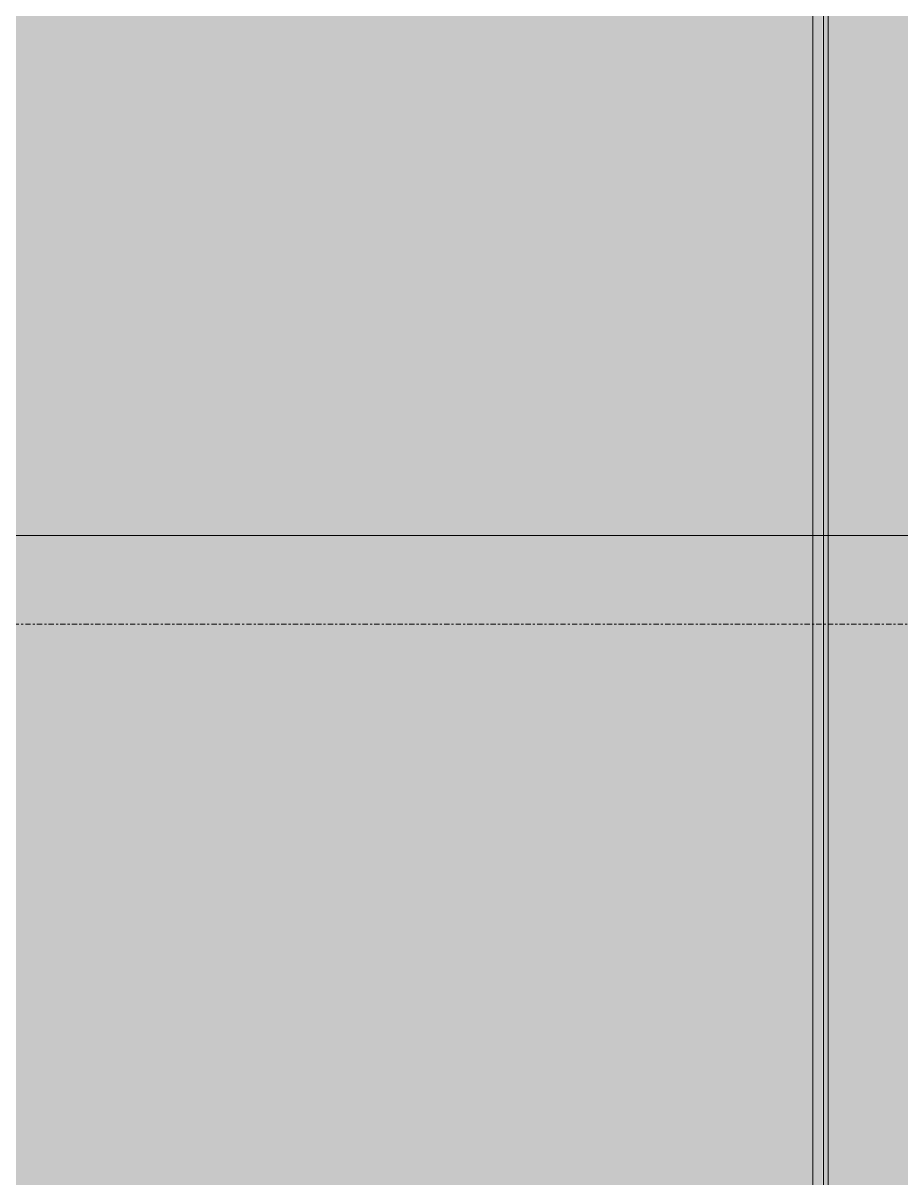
# Model space of a CAD drawing. Header units: inches. Extents: x -4226 to -935, y 9756 to 12395.
# Drawn here: x -3448.4 to -3406.9, y 11023.2 to 11077.8 of the extents above; entities that cross this region are included whole.
import ezdxf

# ---------------------------------------------------------------- set-up
doc = ezdxf.new("R2010")
doc.units = ezdxf.units.IN
doc.header["$MEASUREMENT"] = 0
doc.linetypes.add('Center 1_4_', pattern=[0.53125, 0.25, -0.09375, 0.09375, -0.09375])
for name, color, linetype, lineweight in [('A-DETL-CNTR', 5, 'Center 1_4_', 9), ('A-FLOR-3', 8, 'Continuous', 5), ('A-WALL-4', 113, 'Continuous', 9), ('G-ANNO-SYMB', 111, 'Continuous', 9)]:
    doc.layers.add(name, color=color, linetype=linetype, lineweight=lineweight)

# ---------------------------------------------------------------- blocks, each defined once
blk = doc.blocks.new('Basic Wall _ EXT - FIBER CEMENT - SMALL - 2_ XPS - ___-2145932-FLOOR PLAN - ROOF')
at = {"layer": 'A-WALL-4'}
for points in [[(-3407.674, 10845.139), (-3394.86, 10857.953), (-3394.86, 11240.825), (-3407.674, 11253.639), (-3407.674, 11238.497), (-3410.301, 11241.124), (-3410.301, 10857.655), (-3407.674, 10860.282), (-3407.674, 10846.702)], [(-3411.033, 10856.923), (-3410.561, 10857.395), (-3410.561, 11241.384), (-3411.033, 11241.856), (-3411.033, 10857.279)], [(-3410.521, 10857.435), (-3410.301, 10857.655), (-3410.303, 11241.126), (-3410.521, 11241.344), (-3410.521, 10860.282)]]:
    blk.add_hatch(color=256, dxfattribs=at).paths.add_polyline_path(points, flags=0)
for p, q in [((-3411.033, 10856.923), (-3411.033, 11241.856)), ((-3410.521, 11241.344), (-3410.521, 10857.435)), ((-3410.301, 10857.655), (-3410.301, 11241.124))]:
    blk.add_line(p, q, dxfattribs=at)

msp = doc.modelspace()

# ---------------------------------------------------------------- hatches: boundary and pattern name
at = {"layer": 'A-FLOR-3'}
h = msp.add_hatch(color=256, dxfattribs=at)
h.paths.add_polyline_path([(-3419.282, 10351.339), (-3419.282, 10379.539), (-3407.674, 10379.539), (-3407.674, 10465.239), (-3421.003, 10846.952), (-3411.033, 10856.923), (-3411.033, 11241.856), (-3421.003, 11251.827), (-3407.674, 11633.539), (-3407.674, 11646.739), (-3408.674, 11646.739), (-3408.674, 11668.051), (-3407.674, 11667.051), (-3407.674, 11719.239), (-3419.282, 11719.239), (-3419.282, 11747.439), (-3499.174, 11747.439), (-3499.174, 11687.614), (-3481.174, 11687.614), (-3481.174, 11560.564), (-3476.949, 11560.564), (-3476.949, 11554.637), (-3439.238, 11490.989), (-3476.949, 11427.342), (-3476.949, 11423.439), (-3479.261, 11423.439), (-3479.824, 11422.489), (-3479.824, 11423.439), (-3481.174, 11423.439), (-3481.174, 11024.227), (-3499.174, 11024.227), (-3499.174, 10965.439), (-3481.174, 10965.439), (-3481.174, 10710.939), (-3499.174, 10710.939), (-3499.174, 10652.152), (-3481.174, 10652.152), (-3481.174, 10410.689), (-3499.174, 10410.689), (-3499.174, 10351.339), (-3420.436, 10351.339)], flags=0)
h.paths.add_polyline_path([(-3595.699, 11432.314), (-3595.699, 11551.689), (-3742.845, 11551.689), (-3720.746, 11530.477), (-3799.519, 11432.314), (-3602.729, 11432.314)], flags=0)
h.paths.add_polyline_path([(-3611.776, 11462.596), (-3643.769, 11462.596), (-3643.769, 11494.596), (-3611.774, 11494.596), (-3611.774, 11492.346), (-3610.242, 11492.346), (-3610.242, 11464.846), (-3611.774, 11464.846), (-3611.774, 11462.596)], flags=0)
h.paths.add_polyline_path([(-3639.768, 11466.596), (-3633.264, 11466.596), (-3633.264, 11490.596), (-3639.768, 11490.596), (-3639.768, 11466.598)], flags=0)
h.paths.add_polyline_path([(-3482.349, 11560.564), (-3485.957, 11587.811), (-3485.762, 11560.564), (-3485.699, 11560.564)], flags=0)

# ---------------------------------------------------------------- linework, layer by layer
at = {"layer": 'A-DETL-CNTR'}
msp.add_line((-4071.967, 11049.389), (-2059.524, 11049.389), dxfattribs=at)
at = {"layer": 'G-ANNO-SYMB'}
msp.add_line((-1830.948, 11053.584), (-4071.964, 11053.584), dxfattribs=at)

# ---------------------------------------------------------------- block references
at = {"layer": 'A-WALL-4'}
msp.add_blockref('Basic Wall _ EXT - FIBER CEMENT - SMALL - 2_ XPS - ___-2145932-FLOOR PLAN - ROOF', (0, 0), dxfattribs=at)

doc.saveas('drawing.dxf')
